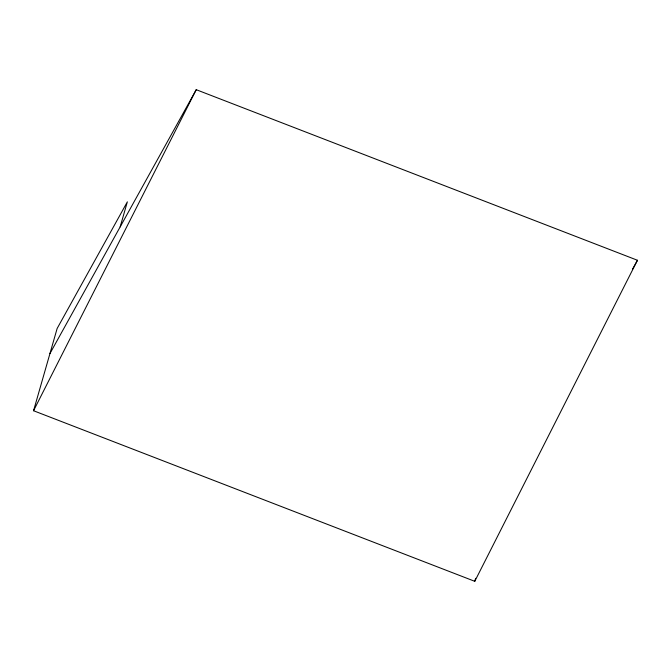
<?xml version="1.0" encoding="UTF-8"?>
<svg xmlns="http://www.w3.org/2000/svg" width="671" height="671" viewBox="0 0 671 671"><rect width="100%" height="100%" fill="white"/><g stroke="black" fill="none" stroke-linecap="round" stroke-linejoin="round"><path stroke-width="1.01" d="M49.956 353.516L196.234 89.688L637.45 260.264L474.766 581.312L33.55 410.736L57.136 328.488L127.347 201.845L120.168 226.882M474.766 581.312L475.63 578.301M33.55 410.736L196.234 89.688M632.418 269.339L637.45 260.264"/></g></svg>
